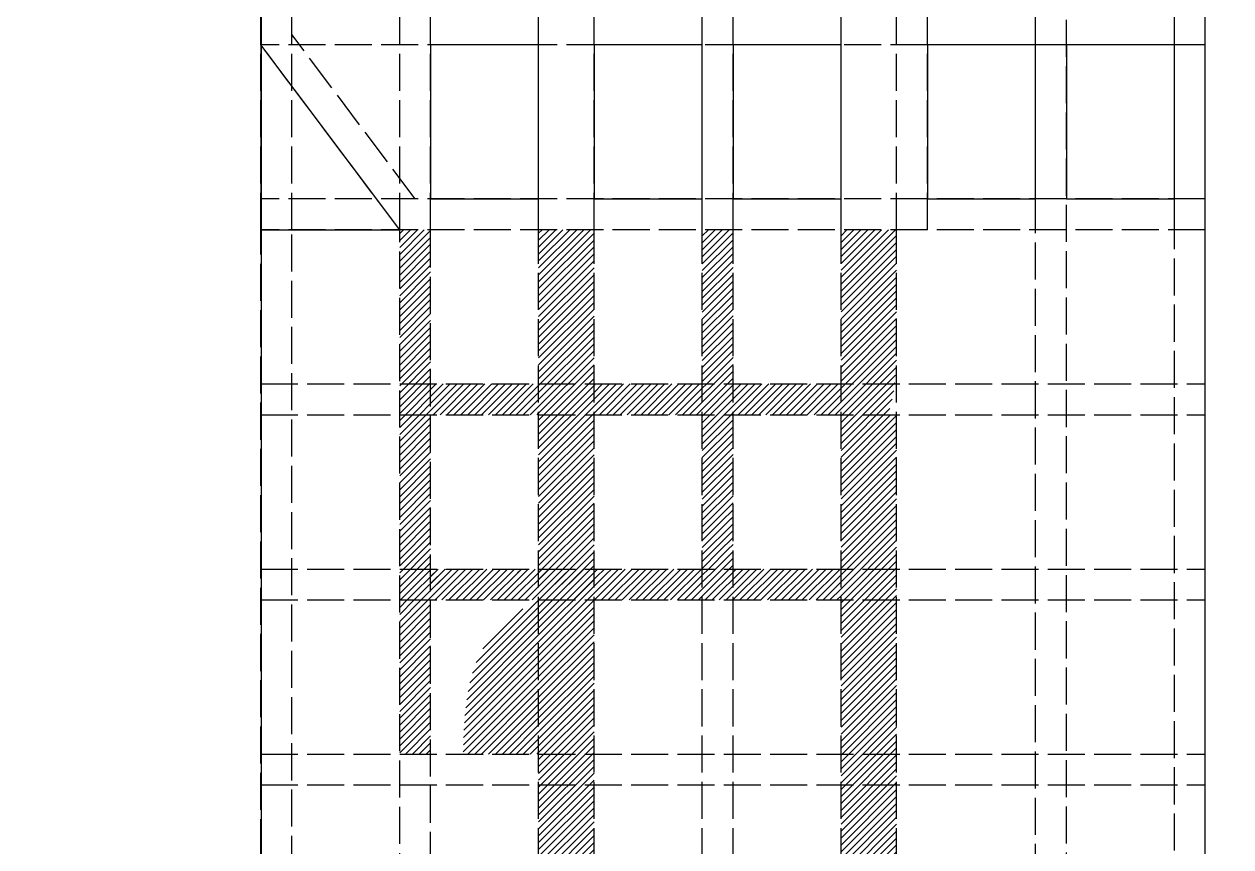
# Model space of a CAD drawing. Header units: millimetres. Extents: x -14568604 to 2614826, y -15966657 to 4339860.
# Drawn here: x -2103801 to -1712814, y -12307325 to -12040576 of the extents above; entities that cross this region are included whole.
import ezdxf

# ---------------------------------------------------------------- set-up
doc = ezdxf.new("R2010")
doc.units = ezdxf.units.MM
doc.linetypes.add('ACAD_ISO02W100', pattern=[15, 12, -3])
for name, color, linetype in [('buildings', 1, 'Continuous'), ('roads', 7, 'Continuous'), ('základní mřížka', 50, 'ACAD_ISO02W100')]:
    doc.layers.add(name, color=color, linetype=linetype)
doc.layers.add('master plan', color=7, linetype='Continuous', lineweight=30)
pattern_1 = [(45, (6873107.1, -5491585.2), (-1122.53202, 1122.53202), [])]

msp = doc.modelspace()

# ---------------------------------------------------------------- hatches: boundary and pattern name
at = {"layer": 'buildings', "ltscale": 1000}
h = msp.add_hatch(dxfattribs=at)
h.set_pattern_fill('ANSI31', color=256, scale=500)
h.set_pattern_definition(pattern_1)
edge = h.paths.add_edge_path()
edge.add_spline(control_points=[(-1937221.85, -12227243.126), (-1945003.402, -12231415.282), (-1960261.168, -12243871.501), (-1961253.92, -12265226.178), (-1961579.272, -12277061.021), (-1961584.223, -12277243.126)], knot_values=[167592.0974610788, 167592.0974610788, 167592.0974610788, 167592.0974610788, 193013.5709958448, 226465.3012524083, 226988.3350473722, 226988.3350473722, 226988.3350473722, 226988.3350473722], degree=3, periodic=0)
edge.add_line((-1961584.223, -12277243.126), (-1937117.298, -12277243.126))
edge.add_line((-1937117.298, -12277243.126), (-1937117.298, -12227243.126))
edge.add_line((-1937117.298, -12227243.126), (-1937221.85, -12227243.126))
at = {"layer": 'roads', "ltscale": 1000}
h = msp.add_hatch(dxfattribs=at)
h.set_pattern_fill('ANSI31', color=256, scale=500)
h.set_pattern_definition(pattern_1)
h.paths.add_polyline_path([(-1972117.298, -12157243.126), (-1982117.298, -12157243.126), (-1982117.298, -12167243.126), (-1972117.298, -12167243.126)])
h.paths.add_polyline_path([(-1972117.298, -12107243.126), (-1982117.298, -12107243.126), (-1982117.298, -12157243.126), (-1972117.298, -12157243.126)])
h.paths.add_polyline_path([(-1937117.298, -12157243.126), (-1972117.298, -12157243.126), (-1972117.298, -12167243.126), (-1937117.298, -12167243.126)])
h.paths.add_polyline_path([(-1972117.298, -12167243.126), (-1982117.298, -12167243.126), (-1982117.298, -12217243.126), (-1972117.298, -12217243.126)])
h.paths.add_polyline_path([(-1972117.298, -12217243.126), (-1982117.298, -12217243.126), (-1982117.298, -12227243.126), (-1972117.298, -12227243.126)])
edge = h.paths.add_edge_path()
edge.add_spline(control_points=[(-1956680.413, -12227243.126), (-1954015.578, -12224858.498), (-1949011.405, -12221182.542), (-1943691.73, -12218319.64), (-1941424.468, -12217243.126)], knot_values=[148823.5559542463, 148823.5559542463, 148823.5559542463, 148823.5559542463, 159281.2253910261, 166781.2797883009, 166781.2797883009, 166781.2797883009, 166781.2797883009], degree=3, periodic=0)
edge.add_line((-1941424.468, -12217243.126), (-1972117.298, -12217243.126))
edge.add_line((-1972117.298, -12217243.126), (-1972117.298, -12227243.126))
edge.add_line((-1972117.298, -12227243.126), (-1956680.413, -12227243.126))
h.paths.add_polyline_path([(-1884117.298, -12157243.126), (-1919117.298, -12157243.126), (-1919117.298, -12167243.126), (-1884117.298, -12167243.126)])
h.paths.add_polyline_path([(-1874117.298, -12157243.126), (-1884117.298, -12157243.126), (-1884117.298, -12167243.126), (-1874117.298, -12167243.126)])
h.paths.add_polyline_path([(-1874117.298, -12107243.126), (-1884117.298, -12107243.126), (-1884117.298, -12157243.126), (-1874117.298, -12157243.126)])
edge = h.paths.add_edge_path()
edge.add_line((-1874117.298, -12167243.126), (-1884117.298, -12167243.126))
edge.add_line((-1884117.298, -12167243.126), (-1884117.298, -12203213.184))
edge.add_spline(control_points=[(-1884117.298, -12203213.184), (-1880751.776, -12202485.184), (-1877414.063, -12201688.227), (-1874117.298, -12200780.88)], knot_values=[79651.6321737428, 79651.6321737428, 79651.6321737428, 79651.6321737428, 89988.7552246109, 89988.7552246109, 89988.7552246109, 89988.7552246109], degree=3, periodic=0)
edge.add_line((-1874117.298, -12200780.88), (-1874117.298, -12167243.126))
h.paths.add_polyline_path([(-1839117.298, -12157243.126), (-1874117.298, -12157243.126), (-1874117.298, -12167243.126), (-1839117.298, -12167243.126)])
h = msp.add_hatch(dxfattribs=at)
h.set_pattern_fill('ANSI31', color=256, scale=500)
h.set_pattern_definition(pattern_1)
h.paths.add_polyline_path([(-1821117.298, -12397243.126), (-1839117.298, -12397243.126), (-1839117.298, -12415243.126), (-1821117.298, -12415243.126)])
h.paths.add_polyline_path([(-1839117.298, -12397243.126), (-1874117.298, -12397243.126), (-1874117.298, -12415243.126), (-1839117.298, -12415243.126)])
h.paths.add_polyline_path([(-1874117.298, -12397243.126), (-1884117.298, -12397243.126), (-1884117.298, -12415243.126), (-1874117.298, -12415243.126)])
h.paths.add_polyline_path([(-1884117.298, -12397243.126), (-1919117.298, -12397243.126), (-1919117.298, -12415243.126), (-1884117.298, -12415243.126)])
h.paths.add_polyline_path([(-1919117.298, -12397243.126), (-1937117.298, -12397243.126), (-1937117.298, -12415243.126), (-1919117.298, -12415243.126)])
h.paths.add_polyline_path([(-1919117.298, -12347243.126), (-1937117.298, -12347243.126), (-1937117.298, -12397243.126), (-1919117.298, -12397243.126)])
h.paths.add_polyline_path([(-1821117.298, -12347243.126), (-1839117.298, -12347243.126), (-1839117.298, -12397243.126), (-1821117.298, -12397243.126)])
h.paths.add_polyline_path([(-1821117.298, -12337243.126), (-1839117.298, -12337243.126), (-1839117.298, -12347243.126), (-1821117.298, -12347243.126)])
h.paths.add_polyline_path([(-1821117.298, -12287243.126), (-1839117.298, -12287243.126), (-1839117.298, -12337243.126), (-1821117.298, -12337243.126)])
h.paths.add_polyline_path([(-1919117.298, -12337243.126), (-1937117.298, -12337243.126), (-1937117.298, -12347243.126), (-1919117.298, -12347243.126)])
h.paths.add_polyline_path([(-1919117.298, -12287243.126), (-1937117.298, -12287243.126), (-1937117.298, -12337243.126), (-1919117.298, -12337243.126)])
h.paths.add_polyline_path([(-1919117.298, -12277243.126), (-1937117.298, -12277243.126), (-1937117.298, -12287243.126), (-1919117.298, -12287243.126)])
edge = h.paths.add_edge_path()
edge.add_spline(control_points=[(-1919117.298, -12219955.099), (-1925366.215, -12221851.635), (-1931545.162, -12224211.425), (-1937117.298, -12227187.181)], knot_values=[149299.6526357951, 149299.6526357951, 149299.6526357951, 149299.6526357951, 167478.322792219, 167478.322792219, 167478.322792219, 167478.322792219], degree=3, periodic=0)
edge.add_line((-1937117.298, -12227187.181), (-1937117.298, -12277243.126))
edge.add_line((-1937117.298, -12277243.126), (-1919117.298, -12277243.126))
edge.add_line((-1919117.298, -12277243.126), (-1919117.298, -12219955.099))
h.paths.add_polyline_path([(-1821117.298, -12277243.126), (-1839117.298, -12277243.126), (-1839117.298, -12287243.126), (-1821117.298, -12287243.126)])
h.paths.add_polyline_path([(-1821117.298, -12227243.126), (-1839117.298, -12227243.126), (-1839117.298, -12277243.126), (-1821117.298, -12277243.126)])
h.paths.add_polyline_path([(-1821117.298, -12217243.126), (-1839117.298, -12217243.126), (-1839117.298, -12227243.126), (-1821117.298, -12227243.126)])
edge = h.paths.add_edge_path()
edge.add_spline(control_points=[(-1937117.298, -12227187.181), (-1931545.162, -12224211.425), (-1925366.215, -12221851.635), (-1919117.298, -12219955.099)], knot_values=[149299.6526357951, 149299.6526357951, 149299.6526357951, 149299.6526357951, 167478.3227922189, 167478.3227922189, 167478.3227922189, 167478.3227922189], degree=3, periodic=0)
edge.add_line((-1919117.298, -12219955.099), (-1919117.298, -12217243.126))
edge.add_line((-1919117.298, -12217243.126), (-1937117.298, -12217243.126))
edge.add_line((-1937117.298, -12217243.126), (-1937117.298, -12227187.181))
edge = h.paths.add_edge_path()
edge.add_spline(control_points=[(-1919117.298, -12209949.123), (-1925265.047, -12211331.091), (-1931314.757, -12213015.611), (-1937117.298, -12215356.752)], knot_values=[125375.9644925904, 125375.9644925904, 125375.9644925904, 125375.9644925904, 144130.5637161453, 144130.5637161453, 144130.5637161453, 144130.5637161453], degree=3, periodic=0)
edge.add_line((-1937117.298, -12215356.752), (-1937117.298, -12217243.126))
edge.add_line((-1937117.298, -12217243.126), (-1919117.298, -12217243.126))
edge.add_line((-1919117.298, -12217243.126), (-1919117.298, -12209949.123))
edge = h.paths.add_edge_path()
edge.add_line((-1919117.298, -12167243.126), (-1937117.298, -12167243.126))
edge.add_line((-1937117.298, -12167243.126), (-1937117.298, -12215356.752))
edge.add_spline(control_points=[(-1937117.298, -12215356.752), (-1931314.757, -12213015.611), (-1925265.047, -12211331.091), (-1919117.298, -12209949.123)], knot_values=[125375.9644925904, 125375.9644925904, 125375.9644925904, 125375.9644925904, 144130.5637161453, 144130.5637161453, 144130.5637161453, 144130.5637161453], degree=3, periodic=0)
edge.add_line((-1919117.298, -12209949.123), (-1919117.298, -12167243.126))
edge = h.paths.add_edge_path()
edge.add_spline(control_points=[(-1821117.298, -12182683.404), (-1825905.804, -12188470.768), (-1832203.301, -12193431.379), (-1839117.298, -12197516.439)], knot_values=[44871.382227093, 44871.382227093, 44871.382227093, 44871.382227093, 67481.7734411966, 67481.7734411966, 67481.7734411966, 67481.7734411966], degree=3, periodic=0)
edge.add_line((-1839117.298, -12197516.439), (-1839117.298, -12217243.126))
edge.add_line((-1839117.298, -12217243.126), (-1821117.298, -12217243.126))
edge.add_line((-1821117.298, -12217243.126), (-1821117.298, -12182683.404))
edge = h.paths.add_edge_path()
edge.add_spline(control_points=[(-1839117.298, -12197516.439), (-1832203.301, -12193431.379), (-1825905.804, -12188470.768), (-1821117.298, -12182683.404)], knot_values=[44871.382227093, 44871.382227093, 44871.382227093, 44871.382227093, 67481.7734411967, 67481.7734411967, 67481.7734411967, 67481.7734411967], degree=3, periodic=0)
edge.add_line((-1821117.298, -12182683.404), (-1821117.298, -12167243.126))
edge.add_line((-1821117.298, -12167243.126), (-1823996.729, -12167243.126))
edge.add_spline(control_points=[(-1823996.729, -12167243.126), (-1824218.913, -12167829.156), (-1827118.754, -12174764.773), (-1833091.28, -12180311.589), (-1839117.298, -12184573.086)], knot_values=[17825.5792142418, 17825.5792142418, 17825.5792142418, 17825.5792142418, 19757.9979573166, 41039.5190514634, 41039.5190514634, 41039.5190514634, 41039.5190514634], degree=3, periodic=0)
edge.add_line((-1839117.298, -12184573.086), (-1839117.298, -12197516.439))
edge = h.paths.add_edge_path(flags=17)
edge.add_spline(control_points=[(-1839117.298, -12184573.086), (-1833091.28, -12180311.589), (-1827118.754, -12174764.773), (-1824218.913, -12167829.156), (-1823996.729, -12167243.126)], knot_values=[17825.5792142418, 17825.5792142418, 17825.5792142418, 17825.5792142418, 39107.1003083886, 41039.5190514634, 41039.5190514634, 41039.5190514634, 41039.5190514634], degree=3, periodic=0)
edge.add_line((-1823996.729, -12167243.126), (-1839117.298, -12167243.126))
edge.add_line((-1839117.298, -12167243.126), (-1839117.298, -12184573.086))
edge = h.paths.add_edge_path()
edge.add_spline(control_points=[(-1823996.729, -12167243.126), (-1822808.861, -12164110.021), (-1822170.071, -12160728.742), (-1821762.124, -12157243.126)], knot_values=[7494.2500293444, 7494.2500293444, 7494.2500293444, 7494.2500293444, 17825.5792142418, 17825.5792142418, 17825.5792142418, 17825.5792142418], degree=3, periodic=0)
edge.add_line((-1821762.124, -12157243.126), (-1839117.298, -12157243.126))
edge.add_line((-1839117.298, -12157243.126), (-1839117.298, -12167243.126))
edge.add_line((-1839117.298, -12167243.126), (-1823996.729, -12167243.126))
edge = h.paths.add_edge_path()
edge.add_line((-1821117.298, -12149548.023), (-1821117.298, -12107243.126))
edge.add_line((-1821117.298, -12107243.126), (-1839117.298, -12107243.126))
edge.add_line((-1839117.298, -12107243.126), (-1839117.298, -12157243.126))
edge.add_line((-1839117.298, -12157243.126), (-1821762.124, -12157243.126))
edge.add_spline(control_points=[(-1821762.124, -12157243.126), (-1821466.204, -12154714.693), (-1821291.751, -12152131.358), (-1821117.298, -12149548.023)], knot_values=[0, 0, 0, 0, 7494.2500293444, 7494.2500293444, 7494.2500293444, 7494.2500293444], degree=3, periodic=0)
h.paths.add_polyline_path([(-1919117.298, -12157243.126), (-1937117.298, -12157243.126), (-1937117.298, -12167243.126), (-1919117.298, -12167243.126)])
h.paths.add_polyline_path([(-1919117.298, -12107243.126), (-1937117.298, -12107243.126), (-1937117.298, -12157243.126), (-1919117.298, -12157243.126)])
h = msp.add_hatch(dxfattribs=at)
h.set_pattern_fill('ANSI31', color=256, scale=500)
h.set_pattern_definition(pattern_1)
edge = h.paths.add_edge_path(flags=17)
edge.add_spline(control_points=[(-1874117.298, -12210571.524), (-1877443.055, -12211287.916), (-1880771.188, -12211915.795), (-1884117.298, -12212515.949)], knot_values=[103903.1759067945, 103903.1759067945, 103903.1759067945, 103903.1759067945, 114286.5685039649, 114286.5685039649, 114286.5685039649, 114286.5685039649], degree=3, periodic=0)
edge.add_line((-1884117.298, -12212515.949), (-1884117.298, -12217243.126))
edge.add_line((-1884117.298, -12217243.126), (-1874117.298, -12217243.126))
edge.add_line((-1874117.298, -12217243.126), (-1874117.298, -12210571.524))
edge = h.paths.add_edge_path()
edge.add_spline(control_points=[(-1874117.298, -12200780.88), (-1877414.063, -12201688.227), (-1880751.776, -12202485.184), (-1884117.298, -12203213.184)], knot_values=[79651.6321737428, 79651.6321737428, 79651.6321737428, 79651.6321737428, 89988.7552246109, 89988.7552246109, 89988.7552246109, 89988.7552246109], degree=3, periodic=0)
edge.add_line((-1884117.298, -12203213.184), (-1884117.298, -12217243.126))
edge.add_line((-1884117.298, -12217243.126), (-1874117.298, -12217243.126))
edge.add_line((-1874117.298, -12217243.126), (-1874117.298, -12210571.524))
edge.add_line((-1874117.298, -12210571.524), (-1874117.298, -12200780.88))
h = msp.add_hatch(dxfattribs=at)
h.set_pattern_fill('ANSI31', color=256, scale=500)
h.set_pattern_definition(pattern_1)
edge = h.paths.add_edge_path()
edge.add_spline(control_points=[(-1874117.298, -12210571.524), (-1877443.055, -12211287.916), (-1880771.188, -12211915.795), (-1884117.298, -12212515.949)], knot_values=[103903.1759067945, 103903.1759067945, 103903.1759067945, 103903.1759067945, 114286.5685039649, 114286.5685039649, 114286.5685039649, 114286.5685039649], degree=3, periodic=0)
edge.add_line((-1884117.298, -12212515.949), (-1884117.298, -12217243.126))
edge.add_line((-1884117.298, -12217243.126), (-1874117.298, -12217243.126))
edge.add_line((-1874117.298, -12217243.126), (-1874117.298, -12210571.524))
h = msp.add_hatch(dxfattribs=at)
h.set_pattern_fill('ANSI31', color=256, scale=500)
h.set_pattern_definition(pattern_1)
h.paths.add_polyline_path([(-1972117.298, -12227243.126), (-1982117.298, -12227243.126), (-1982117.298, -12277243.126), (-1972117.298, -12277243.126), (-1972117.298, -12267190.837)])
h.paths.add_polyline_path([(-1919117.298, -12227243.126), (-1919117.298, -12217243.126), (-1972117.298, -12217243.126), (-1972117.298, -12227243.126)])
edge = h.paths.add_edge_path()
edge.add_line((-1884117.298, -12227243.126), (-1884117.298, -12217243.126))
edge.add_line((-1884117.298, -12217243.126), (-1908928.333, -12217243.126))
edge.add_spline(control_points=[(-1908928.333, -12217243.126), (-1909442.918, -12217363.08), (-1912812.126, -12218163.274), (-1916234.083, -12219080.048), (-1919117.298, -12219955.099)], knot_values=[139396.0306150848, 139396.0306150848, 139396.0306150848, 139396.0306150848, 140912.1164219731, 149299.6526357944, 149299.6526357944, 149299.6526357944, 149299.6526357944], degree=3, periodic=0)
edge.add_line((-1919117.298, -12219955.099), (-1919117.298, -12227243.126))
edge.add_line((-1919117.298, -12227243.126), (-1884117.298, -12227243.126))
h = msp.add_hatch(dxfattribs=at)
h.set_pattern_fill('ANSI31', color=256, scale=500)
h.set_pattern_definition(pattern_1)
edge = h.paths.add_edge_path()
edge.add_spline(control_points=[(-1919117.298, -12219955.099), (-1916234.083, -12219080.048), (-1912812.126, -12218163.274), (-1909442.918, -12217363.08), (-1908928.333, -12217243.126)], knot_values=[139396.0306150878, 139396.0306150878, 139396.0306150878, 139396.0306150878, 147783.5668289098, 149299.6526357951, 149299.6526357951, 149299.6526357951, 149299.6526357951], degree=3, periodic=0)
edge.add_line((-1908928.333, -12217243.126), (-1919117.298, -12217243.126))
edge.add_line((-1919117.298, -12217243.126), (-1919117.298, -12219955.099))
h = msp.add_hatch(dxfattribs=at)
h.set_pattern_fill('ANSI31', color=256, scale=500)
h.set_pattern_definition(pattern_1)
h.paths.add_polyline_path([(-1874117.298, -12217243.126), (-1884117.298, -12217243.126), (-1884117.298, -12227243.126), (-1874117.298, -12227243.126)])
h.paths.add_polyline_path([(-1839117.298, -12217243.126), (-1874117.298, -12217243.126), (-1874117.298, -12227243.126), (-1839117.298, -12227243.126)])

# ---------------------------------------------------------------- linework, layer by layer
at = {"layer": 'master plan', "ltscale": 1000}
for p, q in [((-1721117.298, -12478243.126), (-1721117.298, -11557243.142)), ((-2017117.298, -12044810.474), (-2016731.292, -12044424.468)), ((-1982117.298, -12107243.126), (-2027117.298, -12047243.126)), ((-2027117.298, -12047243.126), (-2027117.298, -12107243.126)), ((-2015059.822, -12047243.126), (-2014806.951, -12046990.256)), ((-1937117.298, -12047243.126), (-1972117.298, -12047243.126)), ((-1972117.298, -12047243.126), (-1972117.298, -12097243.126)), ((-1937117.298, -12097243.126), (-1937117.298, -12047243.126)), ((-1884117.298, -12047243.126), (-1919117.298, -12047243.126)), ((-1919117.298, -12047243.126), (-1919117.298, -12097243.126)), ((-1884117.298, -12097243.126), (-1884117.298, -12047243.126)), ((-1839117.298, -12047243.126), (-1874117.298, -12047243.126)), ((-1874117.298, -12047243.126), (-1874117.298, -12097243.126)), ((-1839117.298, -12097243.126), (-1839117.298, -12047243.126)), ((-1776117.298, -12047243.126), (-1811117.298, -12047243.126)), ((-1811117.298, -12047243.126), (-1811117.298, -12097243.126)), ((-1776117.298, -12097243.126), (-1776117.298, -12047243.126)), ((-1731117.298, -12047243.126), (-1766117.298, -12047243.126)), ((-1766117.298, -12047243.126), (-1766117.298, -12097243.126)), ((-1731117.298, -12097243.126), (-1731117.298, -12047243.126)), ((-1972117.298, -12097243.126), (-1937117.298, -12097243.126)), ((-1919117.298, -12097243.126), (-1884117.298, -12097243.126)), ((-1874117.298, -12097243.126), (-1839117.298, -12097243.126)), ((-1811117.298, -12097243.126), (-1776117.298, -12097243.126)), ((-1766117.298, -12097243.126), (-1731117.298, -12097243.126)), ((-2027117.298, -12107243.126), (-1982117.298, -12107243.126))]:
    msp.add_line(p, q, dxfattribs=at)
msp.add_lwpolyline([(-1721117.298, -11557243.142), (-2027117.298, -11557243.142), (-2027042.581, -12415305.606)], dxfattribs=at)
at = {"layer": 'roads', "ltscale": 1000}
msp.add_line((-1937117.298, -12107243.126), (-1937117.298, -11797243.126), dxfattribs=at)
at = {"layer": 'základní mřížka', "ltscale": 1000}
for p, q in [((-1937117.298, -12107243.126), (-1937117.298, -11557243.142)), ((-2027117.298, -12107243.126), (-2027117.298, -11797243.126)), ((-2017117.298, -12107243.126), (-2017117.298, -11797243.126)), ((-1982117.298, -12107243.126), (-1982117.298, -11797243.126)), ((-1972117.298, -12107243.126), (-1972117.298, -11797243.126)), ((-1972117.298, -12107243.126), (-1972117.298, -11797243.126)), ((-1919117.298, -12107243.126), (-1919117.298, -11797243.126)), ((-1884117.298, -12107243.126), (-1884117.298, -11797243.126)), ((-1874117.298, -12107243.126), (-1874117.298, -11797243.126)), ((-1839117.298, -12107243.126), (-1839117.298, -11797243.126)), ((-1821117.298, -12107243.126), (-1821117.298, -11797243.126)), ((-1811117.298, -12107243.126), (-1811117.298, -11797243.126)), ((-1776117.298, -12107243.126), (-1776117.298, -11797243.126)), ((-1766117.298, -12411197.764), (-1766117.298, -11797243.126)), ((-1731117.298, -12107243.126), (-1731117.298, -11797243.126)), ((-1721117.298, -12107243.126), (-1721117.298, -11797243.126)), ((-1977117.298, -12097243.126), (-2017117.298, -12043909.793)), ((-1982117.298, -12107243.126), (-2027117.298, -12047243.126)), ((-1721117.298, -12047243.126), (-2027117.298, -12047243.126)), ((-1721117.298, -12047243.126), (-2027117.298, -12047243.126)), ((-1731117.298, -12368532.534), (-1731117.298, -12089243.126)), ((-1721117.298, -12097243.126), (-2027117.298, -12097243.126)), ((-1721117.298, -12107243.126), (-2027117.298, -12107243.126)), ((-2027042.581, -12415305.606), (-2027117.298, -12107243.126)), ((-2017117.298, -12435753.29), (-2017117.298, -12107243.126)), ((-1982117.298, -12456318.431), (-1982117.298, -12107243.126)), ((-1972117.298, -12464496.847), (-1972117.298, -12107243.126)), ((-1937117.298, -12478243.126), (-1937117.298, -12107243.126)), ((-1919117.298, -12478243.126), (-1919117.298, -12107243.126)), ((-1884117.298, -12478243.126), (-1884117.298, -12107243.126)), ((-1874117.298, -12478243.126), (-1874117.298, -12107243.126)), ((-1839117.298, -12478243.126), (-1839117.298, -12107243.126)), ((-1821117.298, -12478243.126), (-1821117.298, -12107243.126)), ((-1776117.298, -12423387.83), (-1776117.298, -12107243.126)), ((-1721117.298, -12478243.126), (-1721117.298, -12107243.126)), ((-2027117.298, -12157243.126), (-1721117.298, -12157243.126)), ((-2027117.298, -12167243.126), (-1721117.298, -12167243.126)), ((-2027117.298, -12217243.126), (-1721117.298, -12217243.126)), ((-2027117.298, -12227243.126), (-1721117.298, -12227243.126)), ((-2027117.298, -12277243.126), (-1721117.298, -12277243.126)), ((-2027117.298, -12287243.126), (-1721117.298, -12287243.126))]:
    msp.add_line(p, q, dxfattribs=at)
msp.add_circle((-2103801.02, -12574073.187), 1490749.138, dxfattribs=at)

doc.saveas('drawing.dxf')
